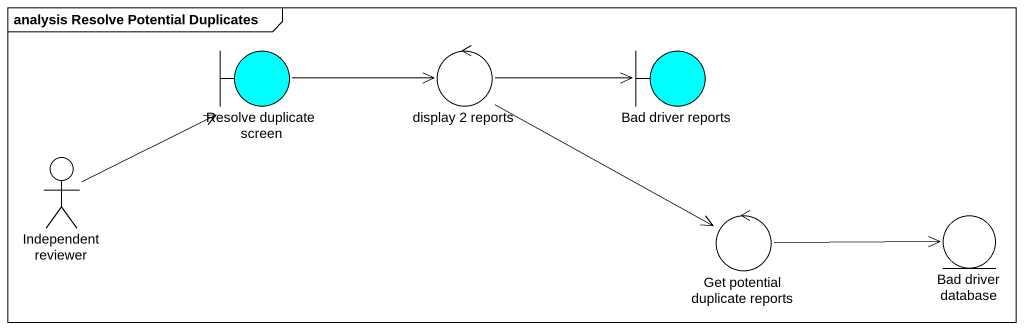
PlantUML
@startuml
mainframe analysis Resolve Potential Duplicates
boundary "Resolve duplicate screen" as Resolve_duplicate_screen #00FFFF
control "display 2 reports" as display_2_reports
boundary "Bad driver reports" as Bad_driver_reports #00FFFF
actor "Independent reviewer" as Independent_reviewer
control "Get potential duplicate reports" as Get_potential_duplicate
entity "Bad driver database" as Bad_driver_database
Resolve_duplicate_screen -right-> display_2_reports
display_2_reports -right-> Bad_driver_reports
display_2_reports --> Get_potential_duplicate
Independent_reviewer -right-> Resolve_duplicate_screen
Get_potential_duplicate -right-> Bad_driver_database
@enduml
